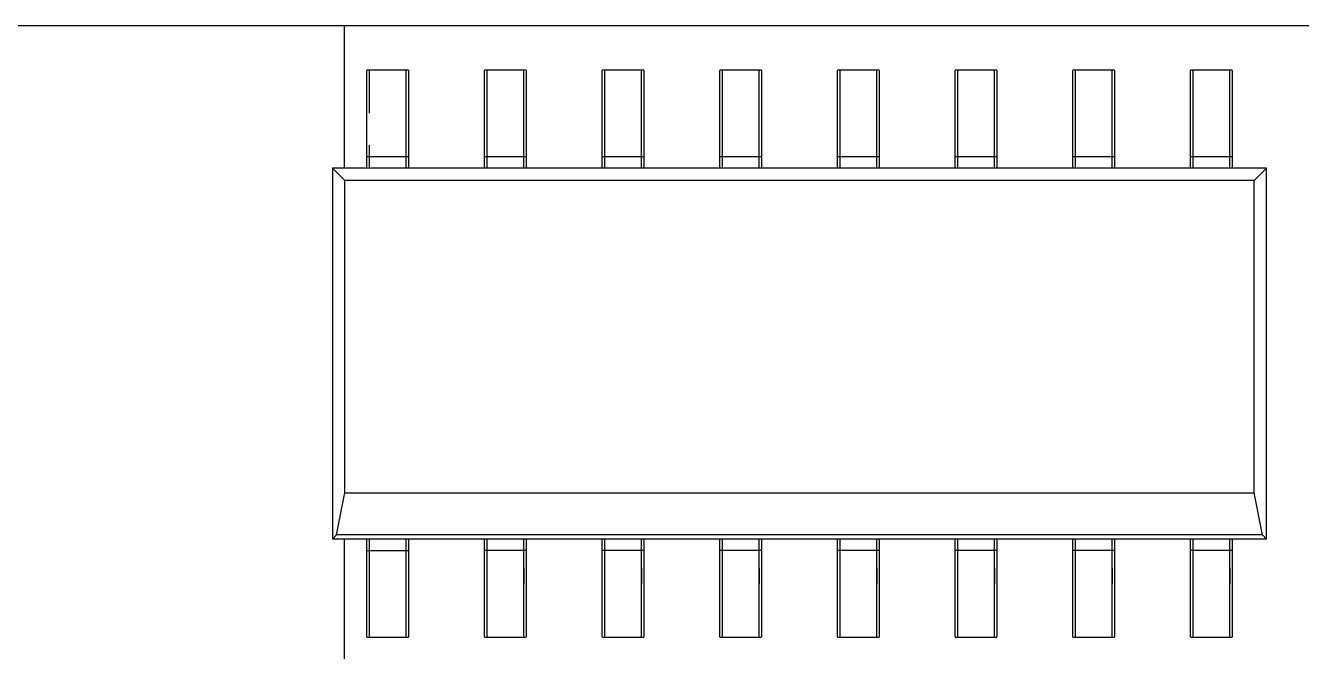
# Model space of a CAD drawing. Header units: millimetres. Extents: x 53 to 380, y 29 to 265.
# Drawn here: x 285.16 to 292.04, y 244.93 to 248.31 of the extents above; entities that cross this region are included whole.
import ezdxf

# ---------------------------------------------------------------- set-up
doc = ezdxf.new("R2010")
doc.units = ezdxf.units.MM

msp = doc.modelspace()

# ---------------------------------------------------------------- linework, layer by layer
at = {"color": 7, "linetype": 'Continuous', "lineweight": 25}
for p, q in [((262.2803, 248.3116), (334.2803, 248.3116)), ((286.8781, 247.5412), (286.8781, 248.3116)), ((287.2112, 248.0713), (287.0112, 248.0713)), ((287.2112, 248.0713), (287.2112, 248.0735)), ((287.8462, 248.0713), (287.6462, 248.0713)), ((287.8462, 248.0713), (287.8462, 248.0735)), ((288.4812, 248.0713), (288.2812, 248.0713)), ((288.4812, 248.0713), (288.4812, 248.0735)), ((289.1162, 248.0713), (288.9162, 248.0713)), ((289.1162, 248.0713), (289.1162, 248.0735)), ((289.7512, 248.0713), (289.5512, 248.0713)), ((289.7512, 248.0713), (289.7512, 248.0735)), ((290.3862, 248.0713), (290.1862, 248.0713)), ((290.3862, 248.0713), (290.3862, 248.0735)), ((291.0212, 248.0713), (290.8212, 248.0713)), ((291.0212, 248.0713), (291.0212, 248.0735)), ((291.6562, 248.0713), (291.4562, 248.0713)), ((291.6562, 248.0713), (291.6562, 248.0735)), ((287.0112, 247.6031), (286.9987, 247.6031)), ((286.9987, 247.5412), (286.9987, 247.6031)), ((287.0112, 247.666), (287.0112, 247.6031)), ((287.2112, 247.6031), (287.0112, 247.6031)), ((287.0112, 247.6031), (287.0112, 247.5412)), ((287.2237, 247.6031), (287.2112, 247.6031)), ((287.2112, 247.5412), (287.2112, 247.6031)), ((287.2237, 247.6031), (287.2237, 247.5412)), ((287.6462, 247.6031), (287.6337, 247.6031)), ((287.6337, 247.5412), (287.6337, 247.6031)), ((287.8462, 247.6031), (287.6462, 247.6031)), ((287.6462, 247.6031), (287.6462, 247.5412)), ((287.8587, 247.6031), (287.8462, 247.6031)), ((287.8462, 247.5412), (287.8462, 247.6031)), ((287.8587, 247.6031), (287.8587, 247.5412)), ((288.2812, 247.6031), (288.2687, 247.6031)), ((288.2687, 247.5412), (288.2687, 247.6031)), ((288.4812, 247.6031), (288.2812, 247.6031)), ((288.2812, 247.6031), (288.2812, 247.5412)), ((288.4937, 247.6031), (288.4812, 247.6031)), ((288.4812, 247.5412), (288.4812, 247.6031)), ((288.4937, 247.6031), (288.4937, 247.5412)), ((288.9162, 247.6031), (288.9037, 247.6031)), ((288.9037, 247.5412), (288.9037, 247.6031)), ((289.1162, 247.6031), (288.9162, 247.6031)), ((288.9162, 247.6031), (288.9162, 247.5412)), ((289.1287, 247.6031), (289.1162, 247.6031)), ((289.1162, 247.5412), (289.1162, 247.6031)), ((289.1287, 247.6031), (289.1287, 247.5412)), ((289.5512, 247.6031), (289.5387, 247.6031)), ((289.5387, 247.5412), (289.5387, 247.6031)), ((289.7512, 247.6031), (289.5512, 247.6031)), ((289.5512, 247.6031), (289.5512, 247.5412)), ((289.7637, 247.6031), (289.7512, 247.6031)), ((289.7512, 247.5412), (289.7512, 247.6031)), ((289.7637, 247.6031), (289.7637, 247.5412)), ((290.1862, 247.6031), (290.1737, 247.6031)), ((290.1737, 247.5412), (290.1737, 247.6031)), ((290.3862, 247.6031), (290.1862, 247.6031)), ((290.1862, 247.6031), (290.1862, 247.5412)), ((290.3987, 247.6031), (290.3862, 247.6031)), ((290.3862, 247.5412), (290.3862, 247.6031)), ((290.3987, 247.6031), (290.3987, 247.5412)), ((290.8212, 247.6031), (290.8087, 247.6031)), ((290.8087, 247.5412), (290.8087, 247.6031)), ((291.0212, 247.6031), (290.8212, 247.6031)), ((290.8212, 247.6031), (290.8212, 247.5412)), ((291.0337, 247.6031), (291.0212, 247.6031)), ((291.0212, 247.5412), (291.0212, 247.6031)), ((291.0337, 247.6031), (291.0337, 247.5412)), ((291.4562, 247.6031), (291.4437, 247.6031)), ((291.4437, 247.5412), (291.4437, 247.6031)), ((291.6562, 247.6031), (291.4562, 247.6031)), ((291.4562, 247.6031), (291.4562, 247.5412)), ((291.6687, 247.6031), (291.6562, 247.6031)), ((291.6562, 247.5412), (291.6562, 247.6031)), ((291.6687, 247.6031), (291.6687, 247.5412)), ((286.8798, 247.4751), (286.8137, 247.5412)), ((287.0112, 247.5412), (286.8137, 247.5412)), ((286.8137, 247.5412), (286.8137, 245.5412)), ((287.2112, 247.5412), (287.0112, 247.5412)), ((287.6462, 247.5412), (287.2112, 247.5412)), ((287.8462, 247.5412), (287.6462, 247.5412)), ((288.2812, 247.5412), (287.8462, 247.5412)), ((288.4812, 247.5412), (288.2812, 247.5412)), ((288.9162, 247.5412), (288.4812, 247.5412)), ((289.1162, 247.5412), (288.9162, 247.5412)), ((289.5512, 247.5412), (289.1162, 247.5412)), ((289.7512, 247.5412), (289.5512, 247.5412)), ((290.1862, 247.5412), (289.7512, 247.5412)), ((290.3862, 247.5412), (290.1862, 247.5412)), ((290.8212, 247.5412), (290.3862, 247.5412)), ((291.0212, 247.5412), (290.8212, 247.5412)), ((291.4562, 247.5412), (291.0212, 247.5412)), ((291.6562, 247.5412), (291.4562, 247.5412)), ((291.8537, 247.5412), (291.6562, 247.5412)), ((291.7875, 247.4751), (291.8537, 247.5412)), ((291.8537, 245.5412), (291.8537, 247.5412)), ((291.7875, 247.4751), (286.8798, 247.4751)), ((286.8798, 245.7912), (286.8798, 247.4751)), ((291.7875, 245.7912), (291.7875, 247.4751)), ((286.8357, 245.5633), (286.8798, 245.7912)), ((286.8798, 245.7912), (291.7875, 245.7912)), ((291.8316, 245.5633), (291.7875, 245.7912)), ((286.8137, 245.5412), (286.8357, 245.5633)), ((287.0112, 245.5412), (286.8137, 245.5412)), ((291.8316, 245.5633), (286.8357, 245.5633)), ((286.8781, 241.5616), (286.8781, 245.5412)), ((286.9987, 245.4794), (286.9987, 245.5412)), ((287.2112, 245.5412), (287.0112, 245.5412)), ((287.0112, 245.5412), (287.0112, 245.4794)), ((287.6462, 245.5412), (287.2112, 245.5412)), ((287.2112, 245.4794), (287.2112, 245.5412)), ((287.2237, 245.5412), (287.2237, 245.4794)), ((287.6337, 245.4794), (287.6337, 245.5412)), ((287.8462, 245.5412), (287.6462, 245.5412)), ((287.6462, 245.5412), (287.6462, 245.4794)), ((288.2812, 245.5412), (287.8462, 245.5412)), ((287.8462, 245.4794), (287.8462, 245.5412)), ((287.8587, 245.5412), (287.8587, 245.4794)), ((288.2687, 245.4794), (288.2687, 245.5412)), ((288.4812, 245.5412), (288.2812, 245.5412)), ((288.2812, 245.5412), (288.2812, 245.4794)), ((288.9162, 245.5412), (288.4812, 245.5412)), ((288.4812, 245.4794), (288.4812, 245.5412)), ((288.4937, 245.5412), (288.4937, 245.4794)), ((288.9037, 245.4794), (288.9037, 245.5412)), ((289.1162, 245.5412), (288.9162, 245.5412)), ((288.9162, 245.5412), (288.9162, 245.4794)), ((289.5512, 245.5412), (289.1162, 245.5412)), ((289.1162, 245.4794), (289.1162, 245.5412)), ((289.1287, 245.5412), (289.1287, 245.4794)), ((289.5387, 245.4794), (289.5387, 245.5412)), ((289.7512, 245.5412), (289.5512, 245.5412)), ((289.5512, 245.5412), (289.5512, 245.4794)), ((290.1862, 245.5412), (289.7512, 245.5412)), ((289.7512, 245.4794), (289.7512, 245.5412)), ((289.7637, 245.5412), (289.7637, 245.4794)), ((290.1737, 245.4794), (290.1737, 245.5412)), ((290.3862, 245.5412), (290.1862, 245.5412)), ((290.1862, 245.5412), (290.1862, 245.4794)), ((290.8212, 245.5412), (290.3862, 245.5412)), ((290.3862, 245.4794), (290.3862, 245.5412)), ((290.3987, 245.5412), (290.3987, 245.4794)), ((290.8087, 245.4794), (290.8087, 245.5412)), ((291.0212, 245.5412), (290.8212, 245.5412)), ((290.8212, 245.5412), (290.8212, 245.4794)), ((291.4562, 245.5412), (291.0212, 245.5412)), ((291.0212, 245.4794), (291.0212, 245.5412)), ((291.0337, 245.5412), (291.0337, 245.4794)), ((291.4437, 245.4794), (291.4437, 245.5412)), ((291.6562, 245.5412), (291.4562, 245.5412)), ((291.4562, 245.5412), (291.4562, 245.4794)), ((291.8537, 245.5412), (291.6562, 245.5412)), ((291.6562, 245.4794), (291.6562, 245.5412)), ((291.6687, 245.5412), (291.6687, 245.4794)), ((291.8537, 245.5412), (291.8316, 245.5633)), ((286.9987, 245.4794), (287.0112, 245.4794)), ((287.0112, 245.4794), (287.2112, 245.4794)), ((287.2112, 245.4794), (287.2237, 245.4794)), ((287.6462, 245.4794), (287.6337, 245.4794)), ((287.8462, 245.4794), (287.6462, 245.4794)), ((287.8587, 245.4794), (287.8462, 245.4794)), ((288.2812, 245.4794), (288.2687, 245.4794)), ((288.4812, 245.4794), (288.2812, 245.4794)), ((288.4937, 245.4794), (288.4812, 245.4794)), ((288.9162, 245.4794), (288.9037, 245.4794)), ((289.1162, 245.4794), (288.9162, 245.4794)), ((289.1287, 245.4794), (289.1162, 245.4794)), ((289.5512, 245.4794), (289.5387, 245.4794)), ((289.7512, 245.4794), (289.5512, 245.4794)), ((289.7637, 245.4794), (289.7512, 245.4794)), ((290.1862, 245.4794), (290.1737, 245.4794)), ((290.3862, 245.4794), (290.1862, 245.4794)), ((290.3987, 245.4794), (290.3862, 245.4794)), ((290.8212, 245.4794), (290.8087, 245.4794)), ((291.0212, 245.4794), (290.8212, 245.4794)), ((291.0337, 245.4794), (291.0212, 245.4794)), ((291.4562, 245.4794), (291.4437, 245.4794)), ((291.6562, 245.4794), (291.4562, 245.4794)), ((291.6687, 245.4794), (291.6562, 245.4794)), ((287.0112, 245.0112), (287.2112, 245.0112)), ((287.2112, 245.009), (287.2112, 245.0112)), ((287.6462, 245.0112), (287.8462, 245.0112)), ((287.8462, 245.009), (287.8462, 245.0112)), ((288.2812, 245.0112), (288.4812, 245.0112)), ((288.4812, 245.009), (288.4812, 245.0112)), ((288.9162, 245.0112), (289.1162, 245.0112)), ((289.1162, 245.009), (289.1162, 245.0112)), ((289.5512, 245.0112), (289.7512, 245.0112)), ((289.7512, 245.009), (289.7512, 245.0112)), ((290.1862, 245.0112), (290.3862, 245.0112)), ((290.3862, 245.009), (290.3862, 245.0112)), ((290.8212, 245.0112), (291.0212, 245.0112)), ((291.0212, 245.009), (291.0212, 245.0112)), ((291.4562, 245.0112), (291.6562, 245.0112)), ((291.6562, 245.009), (291.6562, 245.0112))]:
    msp.add_line(p, q, dxfattribs=at)
at = {"color": 8, "linetype": 'Continuous', "lineweight": 25}
for p, q in [((287.0112, 248.0735), (287.0112, 248.0713)), ((287.6462, 248.0735), (287.6462, 248.0713)), ((288.2812, 248.0735), (288.2812, 248.0713)), ((288.9162, 248.0735), (288.9162, 248.0713)), ((289.5512, 248.0735), (289.5512, 248.0713)), ((290.1862, 248.0735), (290.1862, 248.0713)), ((290.8212, 248.0735), (290.8212, 248.0713)), ((291.4562, 248.0735), (291.4562, 248.0713)), ((287.0112, 245.0112), (287.0112, 245.009)), ((287.6462, 245.0112), (287.6462, 245.009)), ((288.2812, 245.0112), (288.2812, 245.009)), ((288.9162, 245.0112), (288.9162, 245.009)), ((289.5512, 245.0112), (289.5512, 245.009)), ((290.1862, 245.0112), (290.1862, 245.009)), ((290.8212, 245.0112), (290.8212, 245.009)), ((291.4562, 245.0112), (291.4562, 245.009))]:
    msp.add_line(p, q, dxfattribs=at)
at = {"color": 7, "linetype": 'Continuous', "lineweight": 25}
for points, knots in [([(287.0112, 248.0713), (287.0099, 248.0713), (287.0077, 248.0713), (287.0044, 248.0711), (287.0013, 248.0706), (286.9991, 248.0701), (286.9988, 248.0697), (286.9987, 248.0695)], [0, 0, 0, 0, 0.190943, 0.347329, 0.554176, 0.792888, 1, 1, 1, 1]), ([(286.9987, 247.6031), (286.9987, 247.6385), (286.9987, 247.6917), (286.9987, 247.7366), (286.9987, 247.7647), (286.9987, 247.792), (286.9987, 247.811), (286.9987, 247.8883), (286.9987, 247.9964), (286.9987, 248.0695)], [0, 0, 0, 0, 0.124765, 0.186759, 0.249763, 0.501888, 0.627949, 0.748058, 1, 1, 1, 1]), ([(287.0112, 248.0713), (287.0112, 248.0337), (287.0112, 247.9748), (287.0112, 247.9058), (287.0112, 247.8699), (287.0112, 247.8555), (287.0112, 247.8447), (287.0112, 247.841), (287.0112, 247.8382)], [0, 0, 0, 0, 0.426252, 0.668864, 0.792953, 0.833151, 0.871848, 1, 1, 1, 1]), ([(287.2112, 247.6031), (287.2112, 247.6264), (287.2112, 247.6596), (287.2112, 247.7014), (287.2112, 247.7272), (287.2112, 247.7695), (287.2112, 247.7881), (287.2112, 247.8193), (287.2112, 247.8384), (287.2112, 247.8554), (287.2112, 247.87), (287.2112, 247.9058), (287.2112, 247.9748), (287.2112, 248.0337), (287.2112, 248.0713)], [0, 0, 0, 0, 0.087266, 0.124308, 0.160508, 0.202307, 0.423257, 0.623616, 0.709126, 0.722037, 0.735448, 0.776848, 0.85779, 1, 1, 1, 1]), ([(287.2237, 248.0695), (287.2235, 248.0697), (287.2232, 248.0701), (287.221, 248.0706), (287.218, 248.0711), (287.2147, 248.0713), (287.2124, 248.0713), (287.2112, 248.0713)], [0, 0, 0, 0, 0.207123, 0.445848, 0.652743, 0.809094, 1, 1, 1, 1]), ([(287.2237, 248.0695), (287.2237, 247.9964), (287.2237, 247.8883), (287.2237, 247.811), (287.2237, 247.792), (287.2237, 247.7647), (287.2237, 247.7366), (287.2237, 247.6917), (287.2237, 247.6385), (287.2237, 247.6031)], [0, 0, 0, 0, 0.251942, 0.372051, 0.498112, 0.750237, 0.813241, 0.875235, 1, 1, 1, 1]), ([(287.6462, 248.0713), (287.6449, 248.0713), (287.6427, 248.0713), (287.6394, 248.0711), (287.6363, 248.0706), (287.6341, 248.0701), (287.6338, 248.0697), (287.6337, 248.0695)], [0, 0, 0, 0, 0.190943, 0.347329, 0.554176, 0.792888, 1, 1, 1, 1]), ([(287.6337, 247.6031), (287.6337, 247.6385), (287.6337, 247.6917), (287.6337, 247.7366), (287.6337, 247.7647), (287.6337, 247.792), (287.6337, 247.811), (287.6337, 247.8883), (287.6337, 247.9964), (287.6337, 248.0695)], [0, 0, 0, 0, 0.124765, 0.186759, 0.249763, 0.501888, 0.627949, 0.748058, 1, 1, 1, 1]), ([(287.6462, 248.0713), (287.6462, 248.0337), (287.6462, 247.9748), (287.6462, 247.9058), (287.6462, 247.87), (287.6462, 247.8554), (287.6462, 247.8384), (287.6462, 247.8191), (287.6462, 247.7928), (287.6462, 247.7702), (287.6462, 247.7462), (287.6462, 247.7272), (287.6462, 247.7015), (287.6462, 247.6596), (287.6462, 247.6264), (287.6462, 247.6031)], [0, 0, 0, 0, 0.142157, 0.223069, 0.264453, 0.27786, 0.290765, 0.376244, 0.576528, 0.744109, 0.797769, 0.839552, 0.875739, 0.912766, 1, 1, 1, 1]), ([(287.8462, 247.6031), (287.8462, 247.6264), (287.8462, 247.6596), (287.8462, 247.7014), (287.8462, 247.7272), (287.8462, 247.7695), (287.8462, 247.7881), (287.8462, 247.8193), (287.8462, 247.8384), (287.8462, 247.8554), (287.8462, 247.87), (287.8462, 247.9058), (287.8462, 247.9748), (287.8462, 248.0337), (287.8462, 248.0713)], [0, 0, 0, 0, 0.087266, 0.124308, 0.160508, 0.202307, 0.423257, 0.623616, 0.709126, 0.722037, 0.735448, 0.776848, 0.85779, 1, 1, 1, 1]), ([(287.8587, 248.0695), (287.8585, 248.0697), (287.8582, 248.0701), (287.856, 248.0706), (287.853, 248.0711), (287.8497, 248.0713), (287.8474, 248.0713), (287.8462, 248.0713)], [0, 0, 0, 0, 0.207123, 0.445848, 0.652743, 0.809094, 1, 1, 1, 1]), ([(287.8587, 248.0695), (287.8587, 247.9964), (287.8587, 247.8883), (287.8587, 247.811), (287.8587, 247.792), (287.8587, 247.7647), (287.8587, 247.7366), (287.8587, 247.6917), (287.8587, 247.6385), (287.8587, 247.6031)], [0, 0, 0, 0, 0.251942, 0.372051, 0.498112, 0.750237, 0.813241, 0.875235, 1, 1, 1, 1]), ([(288.2812, 248.0713), (288.2799, 248.0713), (288.2777, 248.0713), (288.2744, 248.0711), (288.2713, 248.0706), (288.2691, 248.0701), (288.2688, 248.0697), (288.2687, 248.0695)], [0, 0, 0, 0, 0.190943, 0.347329, 0.554176, 0.792888, 1, 1, 1, 1]), ([(288.2687, 247.6031), (288.2687, 247.6385), (288.2687, 247.6917), (288.2687, 247.7366), (288.2687, 247.7647), (288.2687, 247.792), (288.2687, 247.811), (288.2687, 247.8883), (288.2687, 247.9964), (288.2687, 248.0695)], [0, 0, 0, 0, 0.124765, 0.186759, 0.249763, 0.501888, 0.627949, 0.748058, 1, 1, 1, 1]), ([(288.2812, 248.0713), (288.2812, 248.0337), (288.2812, 247.9748), (288.2812, 247.9058), (288.2812, 247.87), (288.2812, 247.8554), (288.2812, 247.8384), (288.2812, 247.8191), (288.2812, 247.7928), (288.2812, 247.7702), (288.2812, 247.7462), (288.2812, 247.7272), (288.2812, 247.7015), (288.2812, 247.6596), (288.2812, 247.6264), (288.2812, 247.6031)], [0, 0, 0, 0, 0.142157, 0.223069, 0.264453, 0.27786, 0.290765, 0.376244, 0.576528, 0.744109, 0.797769, 0.839552, 0.875739, 0.912766, 1, 1, 1, 1]), ([(288.4812, 247.6031), (288.4812, 247.6264), (288.4812, 247.6596), (288.4812, 247.7014), (288.4812, 247.7272), (288.4812, 247.7695), (288.4812, 247.7881), (288.4812, 247.8193), (288.4812, 247.8384), (288.4812, 247.8554), (288.4812, 247.87), (288.4812, 247.9058), (288.4812, 247.9748), (288.4812, 248.0337), (288.4812, 248.0713)], [0, 0, 0, 0, 0.087266, 0.124308, 0.160508, 0.202307, 0.423257, 0.623616, 0.709126, 0.722037, 0.735448, 0.776848, 0.85779, 1, 1, 1, 1]), ([(288.4937, 248.0695), (288.4935, 248.0697), (288.4932, 248.0701), (288.491, 248.0706), (288.488, 248.0711), (288.4847, 248.0713), (288.4824, 248.0713), (288.4812, 248.0713)], [0, 0, 0, 0, 0.207121, 0.445819, 0.652747, 0.809096, 1, 1, 1, 1]), ([(288.4937, 248.0695), (288.4937, 247.9964), (288.4937, 247.8883), (288.4937, 247.811), (288.4937, 247.792), (288.4937, 247.7647), (288.4937, 247.7366), (288.4937, 247.6917), (288.4937, 247.6385), (288.4937, 247.6031)], [0, 0, 0, 0, 0.251942, 0.372051, 0.498112, 0.750237, 0.813241, 0.875235, 1, 1, 1, 1]), ([(288.9162, 248.0713), (288.9149, 248.0713), (288.9127, 248.0713), (288.9094, 248.0711), (288.9063, 248.0706), (288.9041, 248.0701), (288.9038, 248.0697), (288.9037, 248.0695)], [0, 0, 0, 0, 0.190944, 0.347288, 0.554173, 0.792886, 1, 1, 1, 1]), ([(288.9037, 247.6031), (288.9037, 247.6385), (288.9037, 247.6917), (288.9037, 247.7366), (288.9037, 247.7647), (288.9037, 247.792), (288.9037, 247.811), (288.9037, 247.8883), (288.9037, 247.9964), (288.9037, 248.0695)], [0, 0, 0, 0, 0.124765, 0.186759, 0.249763, 0.501888, 0.627949, 0.748058, 1, 1, 1, 1]), ([(288.9162, 248.0713), (288.9162, 248.0337), (288.9162, 247.9748), (288.9162, 247.9058), (288.9162, 247.87), (288.9162, 247.8554), (288.9162, 247.8384), (288.9162, 247.8191), (288.9162, 247.7928), (288.9162, 247.7702), (288.9162, 247.7462), (288.9162, 247.7272), (288.9162, 247.7015), (288.9162, 247.6596), (288.9162, 247.6264), (288.9162, 247.6031)], [0, 0, 0, 0, 0.142157, 0.223069, 0.264453, 0.27786, 0.290765, 0.376244, 0.576528, 0.744109, 0.797769, 0.839552, 0.875739, 0.912766, 1, 1, 1, 1]), ([(289.1162, 247.6031), (289.1162, 247.6264), (289.1162, 247.6596), (289.1162, 247.7014), (289.1162, 247.7272), (289.1162, 247.7695), (289.1162, 247.7881), (289.1162, 247.8193), (289.1162, 247.8384), (289.1162, 247.8554), (289.1162, 247.87), (289.1162, 247.9058), (289.1162, 247.9748), (289.1162, 248.0337), (289.1162, 248.0713)], [0, 0, 0, 0, 0.087266, 0.124308, 0.160508, 0.202307, 0.423257, 0.623616, 0.709126, 0.722037, 0.735448, 0.776848, 0.85779, 1, 1, 1, 1]), ([(289.1287, 248.0695), (289.1285, 248.0697), (289.1282, 248.0701), (289.126, 248.0706), (289.123, 248.0711), (289.1197, 248.0713), (289.1174, 248.0713), (289.1162, 248.0713)], [0, 0, 0, 0, 0.207121, 0.445819, 0.652747, 0.809096, 1, 1, 1, 1]), ([(289.1287, 248.0695), (289.1287, 247.9964), (289.1287, 247.8883), (289.1287, 247.811), (289.1287, 247.792), (289.1287, 247.7647), (289.1287, 247.7366), (289.1287, 247.6917), (289.1287, 247.6385), (289.1287, 247.6031)], [0, 0, 0, 0, 0.251942, 0.372051, 0.498112, 0.750237, 0.813241, 0.875235, 1, 1, 1, 1]), ([(289.5512, 248.0713), (289.5499, 248.0713), (289.5477, 248.0713), (289.5444, 248.0711), (289.5413, 248.0706), (289.5391, 248.0701), (289.5388, 248.0697), (289.5387, 248.0695)], [0, 0, 0, 0, 0.190944, 0.347288, 0.554173, 0.792886, 1, 1, 1, 1]), ([(289.5387, 247.6031), (289.5387, 247.6385), (289.5387, 247.6917), (289.5387, 247.7366), (289.5387, 247.7647), (289.5387, 247.792), (289.5387, 247.811), (289.5387, 247.8883), (289.5387, 247.9964), (289.5387, 248.0695)], [0, 0, 0, 0, 0.124765, 0.186759, 0.249763, 0.501888, 0.627949, 0.748058, 1, 1, 1, 1]), ([(289.5512, 248.0713), (289.5512, 248.0337), (289.5512, 247.9748), (289.5512, 247.9058), (289.5512, 247.87), (289.5512, 247.8554), (289.5512, 247.8384), (289.5512, 247.8191), (289.5512, 247.7928), (289.5512, 247.7702), (289.5512, 247.7462), (289.5512, 247.7272), (289.5512, 247.7015), (289.5512, 247.6596), (289.5512, 247.6264), (289.5512, 247.6031)], [0, 0, 0, 0, 0.142157, 0.223069, 0.264453, 0.27786, 0.290765, 0.376244, 0.576528, 0.744109, 0.797769, 0.839552, 0.875739, 0.912766, 1, 1, 1, 1]), ([(289.7512, 247.6031), (289.7512, 247.6264), (289.7512, 247.6596), (289.7512, 247.7014), (289.7512, 247.7272), (289.7512, 247.7695), (289.7512, 247.7881), (289.7512, 247.8193), (289.7512, 247.8384), (289.7512, 247.8554), (289.7512, 247.87), (289.7512, 247.9058), (289.7512, 247.9748), (289.7512, 248.0337), (289.7512, 248.0713)], [0, 0, 0, 0, 0.087266, 0.124308, 0.160508, 0.202307, 0.423257, 0.623616, 0.709126, 0.722037, 0.735448, 0.776848, 0.85779, 1, 1, 1, 1]), ([(289.7637, 248.0695), (289.7635, 248.0697), (289.7632, 248.0701), (289.761, 248.0706), (289.758, 248.0711), (289.7547, 248.0713), (289.7524, 248.0713), (289.7512, 248.0713)], [0, 0, 0, 0, 0.207127, 0.445823, 0.65275, 0.809098, 1, 1, 1, 1]), ([(289.7637, 248.0695), (289.7637, 247.9964), (289.7637, 247.8883), (289.7637, 247.811), (289.7637, 247.792), (289.7637, 247.7647), (289.7637, 247.7366), (289.7637, 247.6917), (289.7637, 247.6385), (289.7637, 247.6031)], [0, 0, 0, 0, 0.251942, 0.372051, 0.498112, 0.750237, 0.813241, 0.875235, 1, 1, 1, 1]), ([(290.1862, 248.0713), (290.1849, 248.0713), (290.1827, 248.0713), (290.1794, 248.0711), (290.1763, 248.0706), (290.1741, 248.0701), (290.1738, 248.0697), (290.1737, 248.0695)], [0, 0, 0, 0, 0.190946, 0.347291, 0.554177, 0.792893, 1, 1, 1, 1]), ([(290.1737, 247.6031), (290.1737, 247.6385), (290.1737, 247.6917), (290.1737, 247.7366), (290.1737, 247.7647), (290.1737, 247.792), (290.1737, 247.811), (290.1737, 247.8883), (290.1737, 247.9964), (290.1737, 248.0695)], [0, 0, 0, 0, 0.124765, 0.186759, 0.249763, 0.501888, 0.627949, 0.748058, 1, 1, 1, 1]), ([(290.1862, 248.0713), (290.1862, 248.0337), (290.1862, 247.9748), (290.1862, 247.9058), (290.1862, 247.87), (290.1862, 247.8554), (290.1862, 247.8384), (290.1862, 247.8191), (290.1862, 247.7928), (290.1862, 247.7702), (290.1862, 247.7462), (290.1862, 247.7272), (290.1862, 247.7015), (290.1862, 247.6596), (290.1862, 247.6264), (290.1862, 247.6031)], [0, 0, 0, 0, 0.142157, 0.223069, 0.264453, 0.27786, 0.290765, 0.376244, 0.576528, 0.744109, 0.797769, 0.839552, 0.875739, 0.912766, 1, 1, 1, 1]), ([(290.3862, 247.6031), (290.3862, 247.6264), (290.3862, 247.6596), (290.3862, 247.7014), (290.3862, 247.7272), (290.3862, 247.7695), (290.3862, 247.7881), (290.3862, 247.8193), (290.3862, 247.8384), (290.3862, 247.8554), (290.3862, 247.87), (290.3862, 247.9058), (290.3862, 247.9748), (290.3862, 248.0337), (290.3862, 248.0713)], [0, 0, 0, 0, 0.087266, 0.124308, 0.160508, 0.202307, 0.423257, 0.623616, 0.709126, 0.722037, 0.735448, 0.776848, 0.85779, 1, 1, 1, 1]), ([(290.3987, 248.0695), (290.3985, 248.0697), (290.3982, 248.0701), (290.396, 248.0706), (290.393, 248.0711), (290.3897, 248.0713), (290.3874, 248.0713), (290.3862, 248.0713)], [0, 0, 0, 0, 0.207126, 0.44582, 0.652709, 0.809099, 1, 1, 1, 1]), ([(290.3987, 248.0695), (290.3987, 247.9964), (290.3987, 247.8883), (290.3987, 247.811), (290.3987, 247.792), (290.3987, 247.7647), (290.3987, 247.7366), (290.3987, 247.6917), (290.3987, 247.6385), (290.3987, 247.6031)], [0, 0, 0, 0, 0.251942, 0.372051, 0.498112, 0.750237, 0.813241, 0.875235, 1, 1, 1, 1]), ([(290.8212, 248.0713), (290.8199, 248.0713), (290.8177, 248.0713), (290.8144, 248.0711), (290.8113, 248.0706), (290.8091, 248.0701), (290.8088, 248.0697), (290.8087, 248.0695)], [0, 0, 0, 0, 0.1909227, 0.3473116, 0.5541801, 0.7928843, 1, 1, 1, 1]), ([(290.8087, 247.6031), (290.8087, 247.6385), (290.8087, 247.6917), (290.8087, 247.7366), (290.8087, 247.7647), (290.8087, 247.792), (290.8087, 247.811), (290.8087, 247.8883), (290.8087, 247.9964), (290.8087, 248.0695)], [0, 0, 0, 0, 0.124765, 0.186759, 0.249763, 0.501888, 0.627949, 0.748058, 1, 1, 1, 1]), ([(290.8212, 248.0713), (290.8212, 248.0337), (290.8212, 247.9748), (290.8212, 247.9058), (290.8212, 247.87), (290.8212, 247.8554), (290.8212, 247.8384), (290.8212, 247.8191), (290.8212, 247.7928), (290.8212, 247.7702), (290.8212, 247.7462), (290.8212, 247.7272), (290.8212, 247.7015), (290.8212, 247.6596), (290.8212, 247.6264), (290.8212, 247.6031)], [0, 0, 0, 0, 0.142157, 0.223069, 0.264453, 0.27786, 0.290765, 0.376244, 0.576528, 0.744109, 0.797769, 0.839552, 0.875739, 0.912766, 1, 1, 1, 1]), ([(291.0212, 247.6031), (291.0212, 247.6264), (291.0212, 247.6596), (291.0212, 247.7014), (291.0212, 247.7272), (291.0212, 247.7695), (291.0212, 247.7881), (291.0212, 247.8193), (291.0212, 247.8384), (291.0212, 247.8554), (291.0212, 247.87), (291.0212, 247.9058), (291.0212, 247.9748), (291.0212, 248.0337), (291.0212, 248.0713)], [0, 0, 0, 0, 0.087266, 0.124308, 0.160508, 0.202307, 0.423257, 0.623616, 0.709126, 0.722037, 0.735448, 0.776848, 0.85779, 1, 1, 1, 1]), ([(291.0337, 248.0695), (291.0335, 248.0697), (291.0332, 248.0701), (291.031, 248.0706), (291.028, 248.0711), (291.0247, 248.0713), (291.0224, 248.0713), (291.0212, 248.0713)], [0, 0, 0, 0, 0.207122, 0.445834, 0.652745, 0.809095, 1, 1, 1, 1]), ([(291.0337, 248.0695), (291.0337, 247.9964), (291.0337, 247.8883), (291.0337, 247.811), (291.0337, 247.792), (291.0337, 247.7647), (291.0337, 247.7366), (291.0337, 247.6917), (291.0337, 247.6385), (291.0337, 247.6031)], [0, 0, 0, 0, 0.251942, 0.372051, 0.498112, 0.750237, 0.813241, 0.875235, 1, 1, 1, 1]), ([(291.4562, 248.0713), (291.4549, 248.0713), (291.4527, 248.0713), (291.4494, 248.0711), (291.4463, 248.0706), (291.4441, 248.0701), (291.4438, 248.0697), (291.4437, 248.0695)], [0, 0, 0, 0, 0.190923, 0.347291, 0.554178, 0.792884, 1, 1, 1, 1]), ([(291.4437, 247.6031), (291.4437, 247.6385), (291.4437, 247.6917), (291.4437, 247.7366), (291.4437, 247.7647), (291.4437, 247.792), (291.4437, 247.811), (291.4437, 247.8883), (291.4437, 247.9964), (291.4437, 248.0695)], [0, 0, 0, 0, 0.124765, 0.186759, 0.249763, 0.501888, 0.627949, 0.748058, 1, 1, 1, 1]), ([(291.4562, 248.0713), (291.4562, 248.0337), (291.4562, 247.9748), (291.4562, 247.9058), (291.4562, 247.87), (291.4562, 247.8554), (291.4562, 247.8384), (291.4562, 247.8191), (291.4562, 247.7928), (291.4562, 247.7702), (291.4562, 247.7462), (291.4562, 247.7272), (291.4562, 247.7015), (291.4562, 247.6596), (291.4562, 247.6264), (291.4562, 247.6031)], [0, 0, 0, 0, 0.142157, 0.223069, 0.264453, 0.27786, 0.290765, 0.376244, 0.576528, 0.744109, 0.797769, 0.839552, 0.875739, 0.912766, 1, 1, 1, 1]), ([(291.6562, 247.6031), (291.6562, 247.6264), (291.6562, 247.6596), (291.6562, 247.7014), (291.6562, 247.7272), (291.6562, 247.7695), (291.6562, 247.7881), (291.6562, 247.8193), (291.6562, 247.8384), (291.6562, 247.8554), (291.6562, 247.87), (291.6562, 247.9058), (291.6562, 247.9748), (291.6562, 248.0337), (291.6562, 248.0713)], [0, 0, 0, 0, 0.087266, 0.124308, 0.160508, 0.202307, 0.423257, 0.623616, 0.709126, 0.722037, 0.735448, 0.776848, 0.85779, 1, 1, 1, 1]), ([(291.6687, 248.0695), (291.6685, 248.0697), (291.6682, 248.0701), (291.666, 248.0706), (291.663, 248.0711), (291.6597, 248.0713), (291.6574, 248.0713), (291.6562, 248.0713)], [0, 0, 0, 0, 0.207122, 0.445834, 0.652745, 0.809095, 1, 1, 1, 1]), ([(291.6687, 248.0695), (291.6687, 247.9964), (291.6687, 247.8883), (291.6687, 247.811), (291.6687, 247.792), (291.6687, 247.7647), (291.6687, 247.7366), (291.6687, 247.6917), (291.6687, 247.6385), (291.6687, 247.6031)], [0, 0, 0, 0, 0.251942, 0.372051, 0.498112, 0.750237, 0.813241, 0.875235, 1, 1, 1, 1]), ([(286.9987, 245.0129), (286.9987, 245.0861), (286.9987, 245.1941), (286.9987, 245.2715), (286.9987, 245.2905), (286.9987, 245.3178), (286.9987, 245.3459), (286.9987, 245.3908), (286.9987, 245.4439), (286.9987, 245.4794)], [0, 0, 0, 0, 0.251939, 0.37205, 0.498111, 0.750235, 0.81324, 0.875235, 1, 1, 1, 1]), ([(287.0112, 245.4794), (287.0112, 245.4561), (287.0112, 245.4228), (287.0112, 245.381), (287.0112, 245.3552), (287.0112, 245.3129), (287.0112, 245.2944), (287.0112, 245.2632), (287.0112, 245.244), (287.0112, 245.227), (287.0112, 245.2125), (287.0112, 245.1767), (287.0112, 245.1077), (287.0112, 245.0488), (287.0112, 245.0112)], [0, 0, 0, 0, 0.087268, 0.124308, 0.160509, 0.202308, 0.423257, 0.623616, 0.709126, 0.722037, 0.735446, 0.776846, 0.85779, 1, 1, 1, 1]), ([(287.2112, 245.0112), (287.2112, 245.0488), (287.2112, 245.1077), (287.2112, 245.1767), (287.2112, 245.2125), (287.2112, 245.227), (287.2112, 245.244), (287.2112, 245.2634), (287.2112, 245.2897), (287.2112, 245.3123), (287.2112, 245.3363), (287.2112, 245.3553), (287.2112, 245.381), (287.2112, 245.4229), (287.2112, 245.4561), (287.2112, 245.4794)], [0, 0, 0, 0, 0.142157, 0.223071, 0.264455, 0.27786, 0.290765, 0.376244, 0.576528, 0.744108, 0.797767, 0.83955, 0.875739, 0.912764, 1, 1, 1, 1]), ([(287.2237, 245.4794), (287.2237, 245.4439), (287.2237, 245.3908), (287.2237, 245.3459), (287.2237, 245.3178), (287.2237, 245.2905), (287.2237, 245.2715), (287.2237, 245.1941), (287.2237, 245.0861), (287.2237, 245.0129)], [0, 0, 0, 0, 0.124765, 0.18676, 0.249765, 0.501889, 0.62795, 0.748061, 1, 1, 1, 1]), ([(287.6337, 245.0129), (287.6337, 245.0861), (287.6337, 245.1941), (287.6337, 245.2715), (287.6337, 245.2905), (287.6337, 245.3178), (287.6337, 245.346), (287.6337, 245.3907), (287.6337, 245.4439), (287.6337, 245.4794)], [0, 0, 0, 0, 0.251947, 0.372058, 0.498131, 0.750249, 0.81321, 0.875226, 1, 1, 1, 1]), ([(287.6462, 245.4794), (287.6462, 245.4561), (287.6462, 245.4228), (287.6462, 245.381), (287.6462, 245.3552), (287.6462, 245.3129), (287.6462, 245.2944), (287.6462, 245.2632), (287.6462, 245.244), (287.6462, 245.227), (287.6462, 245.2125), (287.6462, 245.1767), (287.6462, 245.1077), (287.6462, 245.0488), (287.6462, 245.0112)], [0, 0, 0, 0, 0.087269, 0.124308, 0.16051, 0.202308, 0.423259, 0.623619, 0.70913, 0.722039, 0.73545, 0.77685, 0.857793, 1, 1, 1, 1]), ([(287.8462, 245.0112), (287.8462, 245.0488), (287.8462, 245.1077), (287.8462, 245.1767), (287.8462, 245.2125), (287.8462, 245.227), (287.8462, 245.244), (287.8462, 245.2634), (287.8462, 245.2897), (287.8462, 245.3123), (287.8462, 245.3363), (287.8462, 245.3553), (287.8462, 245.381), (287.8462, 245.4229), (287.8462, 245.4561), (287.8462, 245.4794)], [0, 0, 0, 0, 0.1421545, 0.2230669, 0.2644513, 0.2778577, 0.290762, 0.3762407, 0.5765262, 0.7441074, 0.7977672, 0.8395496, 0.8757381, 0.9127639, 1, 1, 1, 1]), ([(287.8587, 245.4794), (287.8587, 245.4439), (287.8587, 245.3907), (287.8587, 245.346), (287.8587, 245.3178), (287.8587, 245.2905), (287.8587, 245.2715), (287.8587, 245.1941), (287.8587, 245.0861), (287.8587, 245.0129)], [0, 0, 0, 0, 0.124774, 0.18679, 0.249751, 0.501869, 0.627942, 0.748053, 1, 1, 1, 1]), ([(288.2687, 245.0129), (288.2687, 245.0861), (288.2687, 245.1941), (288.2687, 245.2715), (288.2687, 245.2905), (288.2687, 245.3178), (288.2687, 245.346), (288.2687, 245.3907), (288.2687, 245.4439), (288.2687, 245.4794)], [0, 0, 0, 0, 0.251947, 0.372058, 0.498131, 0.750249, 0.81321, 0.875226, 1, 1, 1, 1]), ([(288.2812, 245.4794), (288.2812, 245.4561), (288.2812, 245.4228), (288.2812, 245.381), (288.2812, 245.3552), (288.2812, 245.3129), (288.2812, 245.2944), (288.2812, 245.2632), (288.2812, 245.244), (288.2812, 245.227), (288.2812, 245.2125), (288.2812, 245.1767), (288.2812, 245.1077), (288.2812, 245.0488), (288.2812, 245.0112)], [0, 0, 0, 0, 0.087269, 0.124308, 0.16051, 0.202308, 0.423259, 0.623619, 0.70913, 0.722039, 0.73545, 0.77685, 0.857793, 1, 1, 1, 1]), ([(288.4812, 245.0112), (288.4812, 245.0488), (288.4812, 245.1077), (288.4812, 245.1767), (288.4812, 245.2125), (288.4812, 245.227), (288.4812, 245.244), (288.4812, 245.2634), (288.4812, 245.2897), (288.4812, 245.3123), (288.4812, 245.3363), (288.4812, 245.3553), (288.4812, 245.381), (288.4812, 245.4229), (288.4812, 245.4561), (288.4812, 245.4794)], [0, 0, 0, 0, 0.1421545, 0.2230669, 0.2644513, 0.2778577, 0.290762, 0.3762407, 0.5765262, 0.7441074, 0.7977672, 0.8395496, 0.8757381, 0.9127639, 1, 1, 1, 1]), ([(288.4937, 245.4794), (288.4937, 245.4439), (288.4937, 245.3907), (288.4937, 245.346), (288.4937, 245.3178), (288.4937, 245.2905), (288.4937, 245.2715), (288.4937, 245.1941), (288.4937, 245.0861), (288.4937, 245.0129)], [0, 0, 0, 0, 0.124774, 0.18679, 0.249751, 0.501869, 0.627942, 0.748053, 1, 1, 1, 1]), ([(288.9037, 245.0129), (288.9037, 245.0861), (288.9037, 245.1941), (288.9037, 245.2715), (288.9037, 245.2905), (288.9037, 245.3178), (288.9037, 245.346), (288.9037, 245.3907), (288.9037, 245.4439), (288.9037, 245.4794)], [0, 0, 0, 0, 0.251947, 0.372058, 0.498131, 0.750249, 0.81321, 0.875226, 1, 1, 1, 1]), ([(288.9162, 245.4794), (288.9162, 245.4561), (288.9162, 245.4228), (288.9162, 245.381), (288.9162, 245.3552), (288.9162, 245.3129), (288.9162, 245.2944), (288.9162, 245.2632), (288.9162, 245.244), (288.9162, 245.227), (288.9162, 245.2125), (288.9162, 245.1767), (288.9162, 245.1077), (288.9162, 245.0488), (288.9162, 245.0112)], [0, 0, 0, 0, 0.087269, 0.124308, 0.16051, 0.202308, 0.423259, 0.623619, 0.70913, 0.722039, 0.73545, 0.77685, 0.857793, 1, 1, 1, 1]), ([(289.1162, 245.0112), (289.1162, 245.0488), (289.1162, 245.1077), (289.1162, 245.1767), (289.1162, 245.2125), (289.1162, 245.227), (289.1162, 245.244), (289.1162, 245.2634), (289.1162, 245.2897), (289.1162, 245.3123), (289.1162, 245.3363), (289.1162, 245.3553), (289.1162, 245.381), (289.1162, 245.4229), (289.1162, 245.4561), (289.1162, 245.4794)], [0, 0, 0, 0, 0.1421545, 0.2230669, 0.2644513, 0.2778577, 0.290762, 0.3762407, 0.5765262, 0.7441074, 0.7977672, 0.8395496, 0.8757381, 0.9127639, 1, 1, 1, 1]), ([(289.1287, 245.4794), (289.1287, 245.4439), (289.1287, 245.3907), (289.1287, 245.346), (289.1287, 245.3178), (289.1287, 245.2905), (289.1287, 245.2715), (289.1287, 245.1941), (289.1287, 245.0861), (289.1287, 245.0129)], [0, 0, 0, 0, 0.124774, 0.18679, 0.249751, 0.501869, 0.627942, 0.748053, 1, 1, 1, 1]), ([(289.5387, 245.0129), (289.5387, 245.0861), (289.5387, 245.1941), (289.5387, 245.2715), (289.5387, 245.2905), (289.5387, 245.3178), (289.5387, 245.346), (289.5387, 245.3907), (289.5387, 245.4439), (289.5387, 245.4794)], [0, 0, 0, 0, 0.251947, 0.372058, 0.498131, 0.750249, 0.81321, 0.875226, 1, 1, 1, 1]), ([(289.5512, 245.4794), (289.5512, 245.4561), (289.5512, 245.4228), (289.5512, 245.381), (289.5512, 245.3552), (289.5512, 245.3129), (289.5512, 245.2944), (289.5512, 245.2632), (289.5512, 245.244), (289.5512, 245.227), (289.5512, 245.2125), (289.5512, 245.1767), (289.5512, 245.1077), (289.5512, 245.0488), (289.5512, 245.0112)], [0, 0, 0, 0, 0.087269, 0.124308, 0.16051, 0.202308, 0.423259, 0.623619, 0.70913, 0.722039, 0.73545, 0.77685, 0.857793, 1, 1, 1, 1]), ([(289.7512, 245.0112), (289.7512, 245.0488), (289.7512, 245.1077), (289.7512, 245.1767), (289.7512, 245.2125), (289.7512, 245.227), (289.7512, 245.244), (289.7512, 245.2634), (289.7512, 245.2897), (289.7512, 245.3123), (289.7512, 245.3363), (289.7512, 245.3553), (289.7512, 245.381), (289.7512, 245.4229), (289.7512, 245.4561), (289.7512, 245.4794)], [0, 0, 0, 0, 0.1421545, 0.2230669, 0.2644513, 0.2778577, 0.290762, 0.3762407, 0.5765262, 0.7441074, 0.7977672, 0.8395496, 0.8757381, 0.9127639, 1, 1, 1, 1]), ([(289.7637, 245.4794), (289.7637, 245.4439), (289.7637, 245.3907), (289.7637, 245.346), (289.7637, 245.3178), (289.7637, 245.2905), (289.7637, 245.2715), (289.7637, 245.1941), (289.7637, 245.0861), (289.7637, 245.0129)], [0, 0, 0, 0, 0.124774, 0.18679, 0.249751, 0.501869, 0.627942, 0.748053, 1, 1, 1, 1]), ([(290.1737, 245.0129), (290.1737, 245.0861), (290.1737, 245.1941), (290.1737, 245.2715), (290.1737, 245.2905), (290.1737, 245.3178), (290.1737, 245.346), (290.1737, 245.3907), (290.1737, 245.4439), (290.1737, 245.4794)], [0, 0, 0, 0, 0.251947, 0.372058, 0.498131, 0.750249, 0.81321, 0.875226, 1, 1, 1, 1]), ([(290.1862, 245.4794), (290.1862, 245.4561), (290.1862, 245.4228), (290.1862, 245.381), (290.1862, 245.3552), (290.1862, 245.3129), (290.1862, 245.2944), (290.1862, 245.2632), (290.1862, 245.244), (290.1862, 245.227), (290.1862, 245.2125), (290.1862, 245.1767), (290.1862, 245.1077), (290.1862, 245.0488), (290.1862, 245.0112)], [0, 0, 0, 0, 0.087269, 0.124308, 0.16051, 0.202308, 0.423259, 0.623619, 0.70913, 0.722039, 0.73545, 0.77685, 0.857793, 1, 1, 1, 1]), ([(290.3862, 245.0112), (290.3862, 245.0488), (290.3862, 245.1077), (290.3862, 245.1767), (290.3862, 245.2125), (290.3862, 245.227), (290.3862, 245.244), (290.3862, 245.2634), (290.3862, 245.2897), (290.3862, 245.3123), (290.3862, 245.3363), (290.3862, 245.3553), (290.3862, 245.381), (290.3862, 245.4229), (290.3862, 245.4561), (290.3862, 245.4794)], [0, 0, 0, 0, 0.1421545, 0.2230669, 0.2644513, 0.2778577, 0.290762, 0.3762407, 0.5765262, 0.7441074, 0.7977672, 0.8395496, 0.8757381, 0.9127639, 1, 1, 1, 1]), ([(290.3987, 245.4794), (290.3987, 245.4439), (290.3987, 245.3907), (290.3987, 245.346), (290.3987, 245.3178), (290.3987, 245.2905), (290.3987, 245.2715), (290.3987, 245.1941), (290.3987, 245.0861), (290.3987, 245.0129)], [0, 0, 0, 0, 0.124774, 0.18679, 0.249751, 0.501869, 0.627942, 0.748053, 1, 1, 1, 1]), ([(290.8087, 245.0129), (290.8087, 245.0861), (290.8087, 245.1941), (290.8087, 245.2715), (290.8087, 245.2905), (290.8087, 245.3178), (290.8087, 245.346), (290.8087, 245.3907), (290.8087, 245.4439), (290.8087, 245.4794)], [0, 0, 0, 0, 0.251947, 0.372058, 0.498131, 0.750249, 0.81321, 0.875226, 1, 1, 1, 1]), ([(290.8212, 245.4794), (290.8212, 245.4561), (290.8212, 245.4228), (290.8212, 245.381), (290.8212, 245.3552), (290.8212, 245.3129), (290.8212, 245.2944), (290.8212, 245.2632), (290.8212, 245.244), (290.8212, 245.227), (290.8212, 245.2125), (290.8212, 245.1767), (290.8212, 245.1077), (290.8212, 245.0488), (290.8212, 245.0112)], [0, 0, 0, 0, 0.087269, 0.124308, 0.16051, 0.202308, 0.423259, 0.623619, 0.70913, 0.722039, 0.73545, 0.77685, 0.857793, 1, 1, 1, 1]), ([(291.0212, 245.0112), (291.0212, 245.0488), (291.0212, 245.1077), (291.0212, 245.1767), (291.0212, 245.2125), (291.0212, 245.227), (291.0212, 245.244), (291.0212, 245.2634), (291.0212, 245.2897), (291.0212, 245.3123), (291.0212, 245.3363), (291.0212, 245.3553), (291.0212, 245.381), (291.0212, 245.4229), (291.0212, 245.4561), (291.0212, 245.4794)], [0, 0, 0, 0, 0.1421545, 0.2230669, 0.2644513, 0.2778577, 0.290762, 0.3762407, 0.5765262, 0.7441074, 0.7977672, 0.8395496, 0.8757381, 0.9127639, 1, 1, 1, 1]), ([(291.0337, 245.4794), (291.0337, 245.4439), (291.0337, 245.3907), (291.0337, 245.346), (291.0337, 245.3178), (291.0337, 245.2905), (291.0337, 245.2715), (291.0337, 245.1941), (291.0337, 245.0861), (291.0337, 245.0129)], [0, 0, 0, 0, 0.124774, 0.18679, 0.249751, 0.501869, 0.627942, 0.748053, 1, 1, 1, 1]), ([(291.4437, 245.0129), (291.4437, 245.0861), (291.4437, 245.1941), (291.4437, 245.2715), (291.4437, 245.2905), (291.4437, 245.3178), (291.4437, 245.346), (291.4437, 245.3907), (291.4437, 245.4439), (291.4437, 245.4794)], [0, 0, 0, 0, 0.251947, 0.372058, 0.498131, 0.750249, 0.81321, 0.875226, 1, 1, 1, 1]), ([(291.4562, 245.4794), (291.4562, 245.4561), (291.4562, 245.4228), (291.4562, 245.381), (291.4562, 245.3552), (291.4562, 245.3129), (291.4562, 245.2944), (291.4562, 245.2632), (291.4562, 245.244), (291.4562, 245.227), (291.4562, 245.2125), (291.4562, 245.1767), (291.4562, 245.1077), (291.4562, 245.0488), (291.4562, 245.0112)], [0, 0, 0, 0, 0.087269, 0.124308, 0.16051, 0.202308, 0.423259, 0.623619, 0.70913, 0.722039, 0.73545, 0.77685, 0.857793, 1, 1, 1, 1]), ([(291.6562, 245.0112), (291.6562, 245.0488), (291.6562, 245.1077), (291.6562, 245.1767), (291.6562, 245.2125), (291.6562, 245.227), (291.6562, 245.244), (291.6562, 245.2634), (291.6562, 245.2897), (291.6562, 245.3123), (291.6562, 245.3363), (291.6562, 245.3553), (291.6562, 245.381), (291.6562, 245.4229), (291.6562, 245.4561), (291.6562, 245.4794)], [0, 0, 0, 0, 0.1421545, 0.2230669, 0.2644513, 0.2778577, 0.290762, 0.3762407, 0.5765262, 0.7441074, 0.7977672, 0.8395496, 0.8757381, 0.9127639, 1, 1, 1, 1]), ([(291.6687, 245.4794), (291.6687, 245.4439), (291.6687, 245.3907), (291.6687, 245.346), (291.6687, 245.3178), (291.6687, 245.2905), (291.6687, 245.2715), (291.6687, 245.1941), (291.6687, 245.0861), (291.6687, 245.0129)], [0, 0, 0, 0, 0.124774, 0.18679, 0.249751, 0.501869, 0.627942, 0.748053, 1, 1, 1, 1]), ([(287.8462, 245.3848), (287.8462, 245.3779), (287.8462, 245.3679), (287.8462, 245.3435), (287.8462, 245.3232), (287.8462, 245.3051), (287.8462, 245.299)], [0, 0, 0, 0, 0.480404, 0.696637, 0.896767, 1, 1, 1, 1]), ([(288.4812, 245.3848), (288.4812, 245.3779), (288.4812, 245.3679), (288.4812, 245.3435), (288.4812, 245.3232), (288.4812, 245.3051), (288.4812, 245.299)], [0, 0, 0, 0, 0.480404, 0.696637, 0.896767, 1, 1, 1, 1]), ([(289.1162, 245.3848), (289.1162, 245.3779), (289.1162, 245.3679), (289.1162, 245.3435), (289.1162, 245.3232), (289.1162, 245.3051), (289.1162, 245.299)], [0, 0, 0, 0, 0.480404, 0.696637, 0.896767, 1, 1, 1, 1]), ([(289.7512, 245.3848), (289.7512, 245.3779), (289.7512, 245.3679), (289.7512, 245.3435), (289.7512, 245.3232), (289.7512, 245.3051), (289.7512, 245.299)], [0, 0, 0, 0, 0.480404, 0.696637, 0.896767, 1, 1, 1, 1]), ([(290.3862, 245.3848), (290.3862, 245.3779), (290.3862, 245.3679), (290.3862, 245.3435), (290.3862, 245.3232), (290.3862, 245.3051), (290.3862, 245.299)], [0, 0, 0, 0, 0.480404, 0.696637, 0.896767, 1, 1, 1, 1]), ([(291.0212, 245.3848), (291.0212, 245.3779), (291.0212, 245.3679), (291.0212, 245.3435), (291.0212, 245.3232), (291.0212, 245.3051), (291.0212, 245.299)], [0, 0, 0, 0, 0.480404, 0.696637, 0.896767, 1, 1, 1, 1]), ([(291.6562, 245.3848), (291.6562, 245.3779), (291.6562, 245.3679), (291.6562, 245.3435), (291.6562, 245.3232), (291.6562, 245.3051), (291.6562, 245.299)], [0, 0, 0, 0, 0.480404, 0.696637, 0.896767, 1, 1, 1, 1]), ([(286.9987, 245.0129), (286.9988, 245.0127), (286.9991, 245.0123), (287.0013, 245.0119), (287.0044, 245.0113), (287.0077, 245.0112), (287.0099, 245.0112), (287.0112, 245.0112)], [0, 0, 0, 0, 0.207126, 0.445838, 0.652722, 0.809103, 1, 1, 1, 1]), ([(287.2112, 245.0112), (287.2124, 245.0112), (287.2147, 245.0112), (287.218, 245.0113), (287.221, 245.0119), (287.2232, 245.0123), (287.2235, 245.0127), (287.2237, 245.0129)], [0, 0, 0, 0, 0.190948, 0.347289, 0.554177, 0.79287, 1, 1, 1, 1]), ([(287.6337, 245.0129), (287.6338, 245.0127), (287.6341, 245.0123), (287.6363, 245.0119), (287.6394, 245.0114), (287.6427, 245.0112), (287.6449, 245.0112), (287.6462, 245.0112)], [0, 0, 0, 0, 0.207392, 0.445985, 0.6529, 0.809237, 1, 1, 1, 1]), ([(287.8462, 245.0112), (287.8474, 245.0112), (287.8497, 245.0112), (287.853, 245.0114), (287.856, 245.0119), (287.8582, 245.0123), (287.8585, 245.0127), (287.8587, 245.0129)], [0, 0, 0, 0, 0.190828, 0.347092, 0.554092, 0.792648, 1, 1, 1, 1]), ([(288.2687, 245.0129), (288.2688, 245.0127), (288.2691, 245.0123), (288.2713, 245.0119), (288.2744, 245.0114), (288.2777, 245.0112), (288.2799, 245.0112), (288.2812, 245.0112)], [0, 0, 0, 0, 0.207406, 0.446006, 0.65289, 0.809231, 1, 1, 1, 1]), ([(288.4812, 245.0112), (288.4824, 245.0112), (288.4847, 245.0112), (288.488, 245.0114), (288.491, 245.0119), (288.4932, 245.0123), (288.4935, 245.0127), (288.4937, 245.0129)], [0, 0, 0, 0, 0.190827, 0.347133, 0.554095, 0.79265, 1, 1, 1, 1]), ([(288.9037, 245.0129), (288.9038, 245.0127), (288.9041, 245.0123), (288.9063, 245.0119), (288.9094, 245.0114), (288.9127, 245.0112), (288.9149, 245.0112), (288.9162, 245.0112)], [0, 0, 0, 0, 0.207406, 0.446006, 0.65289, 0.809231, 1, 1, 1, 1]), ([(289.1162, 245.0112), (289.1174, 245.0112), (289.1197, 245.0112), (289.123, 245.0114), (289.126, 245.0119), (289.1282, 245.0123), (289.1285, 245.0127), (289.1287, 245.0129)], [0, 0, 0, 0, 0.190825, 0.34713, 0.554091, 0.792643, 1, 1, 1, 1]), ([(289.5387, 245.0129), (289.5388, 245.0127), (289.5391, 245.0123), (289.5413, 245.0119), (289.5444, 245.0114), (289.5477, 245.0112), (289.5499, 245.0112), (289.5512, 245.0112)], [0, 0, 0, 0, 0.207406, 0.446006, 0.65289, 0.809231, 1, 1, 1, 1]), ([(289.7512, 245.0112), (289.7524, 245.0112), (289.7547, 245.0112), (289.758, 245.0114), (289.761, 245.0119), (289.7632, 245.0123), (289.7635, 245.0127), (289.7637, 245.0129)], [0, 0, 0, 0, 0.190825, 0.34713, 0.554091, 0.792643, 1, 1, 1, 1]), ([(290.1737, 245.0129), (290.1738, 245.0127), (290.1741, 245.0123), (290.1763, 245.0119), (290.1794, 245.0114), (290.1827, 245.0112), (290.1849, 245.0112), (290.1862, 245.0112)], [0, 0, 0, 0, 0.207406, 0.446006, 0.65289, 0.809231, 1, 1, 1, 1]), ([(290.3862, 245.0112), (290.3874, 245.0112), (290.3897, 245.0112), (290.393, 245.0114), (290.396, 245.0119), (290.3982, 245.0123), (290.3985, 245.0127), (290.3987, 245.0129)], [0, 0, 0, 0, 0.190822, 0.347125, 0.554082, 0.792655, 1, 1, 1, 1]), ([(290.8087, 245.0129), (290.8088, 245.0127), (290.8091, 245.0123), (290.8113, 245.0119), (290.8144, 245.0114), (290.8177, 245.0112), (290.8199, 245.0112), (290.8212, 245.0112)], [0, 0, 0, 0, 0.207398, 0.446008, 0.652891, 0.809232, 1, 1, 1, 1]), ([(291.0212, 245.0112), (291.0224, 245.0112), (291.0247, 245.0112), (291.028, 245.0114), (291.031, 245.0119), (291.0332, 245.0123), (291.0335, 245.0127), (291.0337, 245.0129)], [0, 0, 0, 0, 0.190805, 0.347113, 0.554078, 0.792647, 1, 1, 1, 1]), ([(291.4437, 245.0129), (291.4438, 245.0127), (291.4441, 245.0123), (291.4463, 245.0119), (291.4494, 245.0114), (291.4527, 245.0112), (291.4549, 245.0112), (291.4562, 245.0112)], [0, 0, 0, 0, 0.207403, 0.446003, 0.652889, 0.80923, 1, 1, 1, 1]), ([(291.6562, 245.0112), (291.6574, 245.0112), (291.6597, 245.0112), (291.663, 245.0114), (291.666, 245.0119), (291.6682, 245.0123), (291.6685, 245.0127), (291.6687, 245.0129)], [0, 0, 0, 0, 0.190805, 0.347112, 0.554076, 0.792644, 1, 1, 1, 1])]:
    msp.add_open_spline(points, degree=3, knots=knots, dxfattribs=at)

doc.saveas('drawing.dxf')
